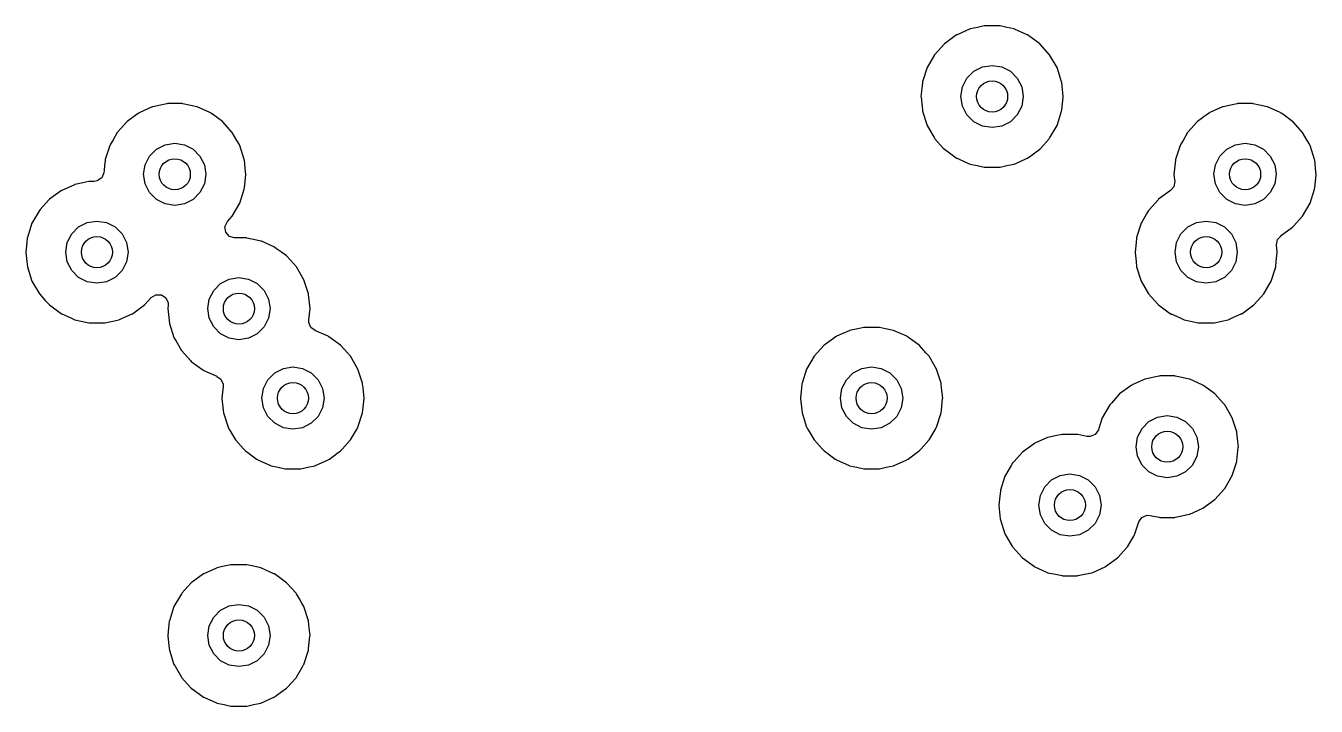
# Model space of a CAD drawing. Extents: x 1.86 to 8.44, y -4.92 to -0.87.
# Drawn here: x 6.952 to 7.605, y -2.641 to -2.297 of the extents above; entities that cross this region are included whole.
import ezdxf

# ---------------------------------------------------------------- set-up
doc = ezdxf.new("R2010")
doc.units = 0
doc.header["$MEASUREMENT"] = 0
doc.layers.add('BLACK', color=7, linetype='CONTINUOUS')

msp = doc.modelspace()

# ---------------------------------------------------------------- linework, layer by layer
at = {"layer": 'BLACK', "linetype": 'CONTINUOUS'}
for p, q in [((7.43693, -2.29696), (7.43351, -2.29769)), ((7.43719, -2.29691), (7.43693, -2.29696)), ((7.43693, -2.29696), (7.43693, -2.29696)), ((7.4447, -2.29691), (7.43719, -2.29691)), ((7.44496, -2.29696), (7.4447, -2.29691)), ((7.44838, -2.29769), (7.44496, -2.29696)), ((7.44496, -2.29696), (7.44496, -2.29696)), ((7.42296, -2.30153), (7.41688, -2.30595)), ((7.4232, -2.30143), (7.42296, -2.30153)), ((7.42959, -2.29858), (7.4232, -2.30143)), ((7.4232, -2.30143), (7.4232, -2.30143)), ((7.42983, -2.29847), (7.42959, -2.29858)), ((7.42959, -2.29858), (7.42959, -2.29858)), ((7.43351, -2.29769), (7.42983, -2.29847)), ((7.45206, -2.29847), (7.44838, -2.29769)), ((7.4523, -2.29858), (7.45206, -2.29847)), ((7.45869, -2.30143), (7.4523, -2.29858)), ((7.4523, -2.29858), (7.4523, -2.29858)), ((7.45893, -2.30153), (7.45869, -2.30143)), ((7.45869, -2.30143), (7.45869, -2.30143)), ((7.46501, -2.30595), (7.45893, -2.30153)), ((7.41688, -2.30595), (7.41185, -2.31154)), ((7.47004, -2.31154), (7.46501, -2.30595)), ((7.41185, -2.31154), (7.40809, -2.31805)), ((7.4738, -2.31805), (7.47004, -2.31154)), ((7.40809, -2.31805), (7.40577, -2.3252)), ((7.4282, -2.32342), (7.43169, -2.31994)), ((7.43169, -2.31994), (7.43608, -2.3177)), ((7.43608, -2.3177), (7.44094, -2.31693)), ((7.44094, -2.31693), (7.44581, -2.3177)), ((7.44581, -2.3177), (7.4502, -2.31994)), ((7.4502, -2.31994), (7.45369, -2.32342)), ((7.47612, -2.3252), (7.4738, -2.31805)), ((7.40554, -2.32735), (7.40498, -2.33268)), ((7.40574, -2.32546), (7.40554, -2.32735)), ((7.40577, -2.3252), (7.40574, -2.32546)), ((7.40574, -2.32546), (7.40574, -2.32546)), ((7.4252, -2.33268), (7.42597, -2.32781)), ((7.42597, -2.32781), (7.4282, -2.32342)), ((7.45369, -2.32342), (7.45592, -2.32781)), ((7.45592, -2.32781), (7.45669, -2.33268)), ((7.47615, -2.32546), (7.47612, -2.3252)), ((7.47635, -2.32735), (7.47615, -2.32546)), ((7.47615, -2.32546), (7.47615, -2.32546)), ((7.47691, -2.33268), (7.47635, -2.32735)), ((7.02355, -2.33633), (7.02029, -2.33703)), ((7.0238, -2.33628), (7.02355, -2.33633)), ((7.02355, -2.33633), (7.02355, -2.33633)), ((7.03132, -2.33628), (7.0238, -2.33628)), ((7.03157, -2.33633), (7.03132, -2.33628)), ((7.03483, -2.33703), (7.03157, -2.33633)), ((7.03157, -2.33633), (7.03157, -2.33633)), ((7.40498, -2.33268), (7.40501, -2.33294)), ((7.40501, -2.33294), (7.40568, -2.33936)), ((7.42597, -2.33754), (7.4252, -2.33268)), ((7.45669, -2.33268), (7.45592, -2.33754)), ((7.47621, -2.33936), (7.47688, -2.33294)), ((7.47688, -2.33294), (7.47691, -2.33268)), ((7.56488, -2.33633), (7.56163, -2.33703)), ((7.56514, -2.33628), (7.56488, -2.33633)), ((7.56488, -2.33633), (7.56488, -2.33633)), ((7.57266, -2.33628), (7.56514, -2.33628)), ((7.57291, -2.33633), (7.57266, -2.33628)), ((7.57617, -2.33703), (7.57291, -2.33633)), ((7.57291, -2.33633), (7.57291, -2.33633)), ((7.0085, -2.34168), (7.00349, -2.34532)), ((7.00937, -2.34105), (7.0085, -2.34168)), ((7.00958, -2.3409), (7.00937, -2.34105)), ((7.00937, -2.34105), (7.00937, -2.34105)), ((7.00981, -2.3408), (7.00958, -2.3409)), ((7.01621, -2.33795), (7.00981, -2.3408)), ((7.00981, -2.3408), (7.00981, -2.3408)), ((7.01645, -2.33784), (7.01621, -2.33795)), ((7.01621, -2.33795), (7.01621, -2.33795)), ((7.02029, -2.33703), (7.01645, -2.33784)), ((7.03867, -2.33784), (7.03483, -2.33703)), ((7.03891, -2.33795), (7.03867, -2.33784)), ((7.0453, -2.3408), (7.03891, -2.33795)), ((7.03891, -2.33795), (7.03891, -2.33795)), ((7.04554, -2.3409), (7.0453, -2.3408)), ((7.0453, -2.3408), (7.0453, -2.3408)), ((7.04575, -2.34105), (7.04554, -2.3409)), ((7.04661, -2.34168), (7.04575, -2.34105)), ((7.04575, -2.34105), (7.04575, -2.34105)), ((7.05162, -2.34532), (7.04661, -2.34168)), ((7.40568, -2.33936), (7.40577, -2.34015)), ((7.40577, -2.34015), (7.40809, -2.34731)), ((7.4282, -2.34193), (7.42597, -2.33754)), ((7.43169, -2.34542), (7.4282, -2.34193)), ((7.45369, -2.34193), (7.4502, -2.34542)), ((7.45592, -2.33754), (7.45369, -2.34193)), ((7.4738, -2.34731), (7.47612, -2.34015)), ((7.47612, -2.34015), (7.47621, -2.33936)), ((7.54984, -2.34168), (7.54483, -2.34532)), ((7.5507, -2.34105), (7.54984, -2.34168)), ((7.55092, -2.3409), (7.5507, -2.34105)), ((7.5507, -2.34105), (7.5507, -2.34105)), ((7.55115, -2.3408), (7.55092, -2.3409)), ((7.55755, -2.33795), (7.55115, -2.3408)), ((7.55115, -2.3408), (7.55115, -2.3408)), ((7.55778, -2.33784), (7.55755, -2.33795)), ((7.55755, -2.33795), (7.55755, -2.33795)), ((7.56163, -2.33703), (7.55778, -2.33784)), ((7.58001, -2.33784), (7.57617, -2.33703)), ((7.58025, -2.33795), (7.58001, -2.33784)), ((7.58664, -2.3408), (7.58025, -2.33795)), ((7.58025, -2.33795), (7.58025, -2.33795)), ((7.58688, -2.3409), (7.58664, -2.3408)), ((7.58664, -2.3408), (7.58664, -2.3408)), ((7.58709, -2.34105), (7.58688, -2.3409)), ((7.58795, -2.34168), (7.58709, -2.34105)), ((7.58709, -2.34105), (7.58709, -2.34105)), ((7.59296, -2.34532), (7.58795, -2.34168)), ((7.00332, -2.34551), (6.99864, -2.35071)), ((7.00349, -2.34532), (7.00332, -2.34551)), ((7.00332, -2.34551), (7.00332, -2.34551)), ((7.0518, -2.34551), (7.05162, -2.34532)), ((7.05648, -2.35071), (7.0518, -2.34551)), ((7.0518, -2.34551), (7.0518, -2.34551)), ((7.40809, -2.34731), (7.41185, -2.35382)), ((7.43608, -2.34765), (7.43169, -2.34542)), ((7.44094, -2.34843), (7.43608, -2.34765)), ((7.44581, -2.34765), (7.44094, -2.34843)), ((7.4502, -2.34542), (7.44581, -2.34765)), ((7.47004, -2.35382), (7.4738, -2.34731)), ((7.54466, -2.34551), (7.53998, -2.35071)), ((7.54483, -2.34532), (7.54466, -2.34551)), ((7.54466, -2.34551), (7.54466, -2.34551)), ((7.59314, -2.34551), (7.59296, -2.34532)), ((7.59782, -2.35071), (7.59314, -2.34551)), ((7.59314, -2.34551), (7.59314, -2.34551)), ((6.99617, -2.35488), (6.99504, -2.35684)), ((6.99846, -2.35091), (6.99617, -2.35488)), ((6.99864, -2.35071), (6.99846, -2.35091)), ((7.05666, -2.35091), (7.05648, -2.35071)), ((7.05895, -2.35488), (7.05666, -2.35091)), ((7.06008, -2.35684), (7.05895, -2.35488)), ((7.41185, -2.35382), (7.41202, -2.35401)), ((7.41202, -2.35401), (7.41202, -2.35401)), ((7.41202, -2.35401), (7.41627, -2.35873)), ((7.46562, -2.35873), (7.46987, -2.35401)), ((7.46987, -2.35401), (7.47004, -2.35382)), ((7.46987, -2.35401), (7.46987, -2.35401)), ((7.53751, -2.35488), (7.53638, -2.35684)), ((7.5398, -2.35091), (7.53751, -2.35488)), ((7.53998, -2.35071), (7.5398, -2.35091)), ((7.59799, -2.35091), (7.59782, -2.35071)), ((7.60029, -2.35488), (7.59799, -2.35091)), ((7.60142, -2.35684), (7.60029, -2.35488)), ((6.9947, -2.35742), (6.99238, -2.36457)), ((6.99504, -2.35684), (6.9947, -2.35742)), ((7.01482, -2.36279), (7.0183, -2.35931)), ((7.0183, -2.35931), (7.02269, -2.35707)), ((7.02269, -2.35707), (7.02756, -2.3563)), ((7.02756, -2.3563), (7.03243, -2.35707)), ((7.03243, -2.35707), (7.03682, -2.35931)), ((7.03682, -2.35931), (7.0403, -2.36279)), ((7.06041, -2.35742), (7.06008, -2.35684)), ((7.06274, -2.36457), (7.06041, -2.35742)), ((7.41627, -2.35873), (7.41688, -2.3594)), ((7.41688, -2.3594), (7.41936, -2.36121)), ((7.41936, -2.36121), (7.42141, -2.36269)), ((7.46048, -2.36269), (7.46253, -2.36121)), ((7.46253, -2.36121), (7.46501, -2.3594)), ((7.46501, -2.3594), (7.46562, -2.35873)), ((7.53604, -2.35742), (7.53372, -2.36457)), ((7.53638, -2.35684), (7.53604, -2.35742)), ((7.55616, -2.36279), (7.55964, -2.35931)), ((7.55964, -2.35931), (7.56403, -2.35707)), ((7.56403, -2.35707), (7.5689, -2.3563)), ((7.5689, -2.3563), (7.57376, -2.35707)), ((7.57376, -2.35707), (7.57815, -2.35931)), ((7.57815, -2.35931), (7.58164, -2.36279)), ((7.60175, -2.35742), (7.60142, -2.35684)), ((7.60408, -2.36457), (7.60175, -2.35742)), ((6.99205, -2.36772), (6.99182, -2.36987)), ((6.99235, -2.36483), (6.99205, -2.36772)), ((6.99238, -2.36457), (6.99235, -2.36483)), ((6.99235, -2.36483), (6.99235, -2.36483)), ((7.01181, -2.37205), (7.01258, -2.36718)), ((7.01258, -2.36718), (7.01482, -2.36279)), ((7.0403, -2.36279), (7.04254, -2.36718)), ((7.04254, -2.36718), (7.04331, -2.37205)), ((7.06277, -2.36483), (7.06274, -2.36457)), ((7.06339, -2.37076), (7.06277, -2.36483)), ((7.06277, -2.36483), (7.06277, -2.36483)), ((7.42141, -2.36269), (7.42296, -2.36382)), ((7.42296, -2.36382), (7.4232, -2.36393)), ((7.4232, -2.36393), (7.4232, -2.36393)), ((7.4232, -2.36393), (7.42714, -2.36568)), ((7.42714, -2.36568), (7.42983, -2.36688)), ((7.42983, -2.36688), (7.43343, -2.36765)), ((7.43343, -2.36765), (7.43693, -2.36839)), ((7.43693, -2.36839), (7.43693, -2.36839)), ((7.43693, -2.36839), (7.43719, -2.36844)), ((7.43719, -2.36844), (7.4447, -2.36844)), ((7.4447, -2.36844), (7.44496, -2.36839)), ((7.44496, -2.36839), (7.44846, -2.36765)), ((7.44496, -2.36839), (7.44496, -2.36839)), ((7.44846, -2.36765), (7.45206, -2.36688)), ((7.45206, -2.36688), (7.45475, -2.36568)), ((7.45475, -2.36568), (7.45869, -2.36393)), ((7.45869, -2.36393), (7.45893, -2.36382)), ((7.45869, -2.36393), (7.45869, -2.36393)), ((7.45893, -2.36382), (7.46048, -2.36269)), ((7.53369, -2.36483), (7.53307, -2.37076)), ((7.53372, -2.36457), (7.53369, -2.36483)), ((7.53369, -2.36483), (7.53369, -2.36483)), ((7.55315, -2.37205), (7.55392, -2.36718)), ((7.55392, -2.36718), (7.55616, -2.36279)), ((7.58164, -2.36279), (7.58387, -2.36718)), ((7.58387, -2.36718), (7.58465, -2.37205)), ((7.6041, -2.36483), (7.60408, -2.36457)), ((7.60473, -2.37076), (7.6041, -2.36483)), ((7.6041, -2.36483), (7.6041, -2.36483)), ((6.98833, -2.37539), (6.98675, -2.37565)), ((6.99062, -2.37379), (6.98833, -2.37539)), ((6.99168, -2.37121), (6.99062, -2.37379)), ((6.99182, -2.36987), (6.99168, -2.37121)), ((7.01258, -2.37691), (7.01181, -2.37205)), ((7.04331, -2.37205), (7.04254, -2.37691)), ((7.06281, -2.37884), (7.0635, -2.37231)), ((7.06352, -2.37205), (7.06339, -2.37076)), ((7.0635, -2.37231), (7.06352, -2.37205)), ((7.53307, -2.37076), (7.53293, -2.37205)), ((7.53293, -2.37205), (7.53322, -2.37482)), ((7.53322, -2.37482), (7.53332, -2.3757)), ((7.55392, -2.37691), (7.55315, -2.37205)), ((7.58465, -2.37205), (7.58387, -2.37691)), ((7.60415, -2.37884), (7.60484, -2.37231)), ((7.60486, -2.37205), (7.60473, -2.37076)), ((7.60484, -2.37231), (7.60486, -2.37205)), ((6.97021, -2.38027), (6.96412, -2.38469)), ((6.97044, -2.38017), (6.97021, -2.38027)), ((6.97684, -2.37732), (6.97044, -2.38017)), ((6.97044, -2.38017), (6.97044, -2.38017)), ((6.97708, -2.37721), (6.97684, -2.37732)), ((6.97684, -2.37732), (6.97684, -2.37732)), ((6.98099, -2.37638), (6.97708, -2.37721)), ((6.98418, -2.3757), (6.98099, -2.37638)), ((6.98443, -2.37565), (6.98418, -2.3757)), ((6.98418, -2.3757), (6.98418, -2.3757)), ((6.98675, -2.37565), (6.98443, -2.37565)), ((7.01482, -2.3813), (7.01258, -2.37691)), ((7.0183, -2.38479), (7.01482, -2.3813)), ((7.0403, -2.3813), (7.03682, -2.38479)), ((7.04254, -2.37691), (7.0403, -2.3813)), ((7.06041, -2.38668), (7.06274, -2.37952)), ((7.06274, -2.37952), (7.06281, -2.37884)), ((7.53123, -2.38027), (7.52515, -2.38469)), ((7.53281, -2.37845), (7.53117, -2.38019)), ((7.53117, -2.38019), (7.53123, -2.38027)), ((7.53332, -2.3757), (7.53281, -2.37845)), ((7.55616, -2.3813), (7.55392, -2.37691)), ((7.55964, -2.38479), (7.55616, -2.3813)), ((7.58164, -2.3813), (7.57815, -2.38479)), ((7.58387, -2.37691), (7.58164, -2.3813)), ((7.60175, -2.38668), (7.60408, -2.37952)), ((7.60408, -2.37952), (7.60415, -2.37884)), ((6.96395, -2.38488), (6.95947, -2.38986)), ((6.96412, -2.38469), (6.96395, -2.38488)), ((6.96395, -2.38488), (6.96395, -2.38488)), ((7.02269, -2.38702), (7.0183, -2.38479)), ((7.02756, -2.3878), (7.02269, -2.38702)), ((7.03243, -2.38702), (7.02756, -2.3878)), ((7.03682, -2.38479), (7.03243, -2.38702)), ((7.05666, -2.39319), (7.06041, -2.38668)), ((7.52497, -2.38488), (7.5205, -2.38986)), ((7.52515, -2.38469), (7.52497, -2.38488)), ((7.52497, -2.38488), (7.52497, -2.38488)), ((7.56403, -2.38702), (7.55964, -2.38479)), ((7.5689, -2.3878), (7.56403, -2.38702)), ((7.57376, -2.38702), (7.5689, -2.3878)), ((7.57815, -2.38479), (7.57376, -2.38702)), ((7.59799, -2.39319), (7.60175, -2.38668)), ((6.95805, -2.39208), (6.95563, -2.39627)), ((6.95909, -2.39028), (6.95805, -2.39208)), ((6.95947, -2.38986), (6.95909, -2.39028)), ((7.05416, -2.39595), (7.05666, -2.39319)), ((7.51907, -2.39208), (7.51666, -2.39627)), ((7.52012, -2.39028), (7.51907, -2.39208)), ((7.5205, -2.38986), (7.52012, -2.39028)), ((7.59358, -2.39809), (7.59782, -2.39338)), ((7.59782, -2.39338), (7.59799, -2.39319)), ((7.59782, -2.39338), (7.59782, -2.39338)), ((6.95533, -2.39679), (6.95301, -2.40394)), ((6.95563, -2.39627), (6.95533, -2.39679)), ((6.97545, -2.40216), (6.97893, -2.39868)), ((6.97893, -2.39868), (6.98332, -2.39644)), ((6.98332, -2.39644), (6.98819, -2.39567)), ((6.98819, -2.39567), (6.99306, -2.39644)), ((6.99306, -2.39644), (6.99745, -2.39868)), ((6.99745, -2.39868), (7.00093, -2.40216)), ((7.05294, -2.39857), (7.05416, -2.39595)), ((7.05334, -2.40133), (7.05294, -2.39857)), ((7.05517, -2.40344), (7.05334, -2.40133)), ((7.51636, -2.39679), (7.51403, -2.40394)), ((7.51666, -2.39627), (7.51636, -2.39679)), ((7.53647, -2.40216), (7.53996, -2.39868)), ((7.53996, -2.39868), (7.54435, -2.39644)), ((7.54435, -2.39644), (7.54921, -2.39567)), ((7.54921, -2.39567), (7.55408, -2.39644)), ((7.55408, -2.39644), (7.55847, -2.39868)), ((7.55847, -2.39868), (7.56195, -2.40216)), ((7.58849, -2.40202), (7.59296, -2.39877)), ((7.59296, -2.39877), (7.59358, -2.39809)), ((6.95274, -2.40647), (6.95222, -2.41142)), ((6.95298, -2.4042), (6.95274, -2.40647)), ((6.95301, -2.40394), (6.95298, -2.4042)), ((6.95298, -2.4042), (6.95298, -2.4042)), ((6.97244, -2.41142), (6.97321, -2.40655)), ((6.97321, -2.40655), (6.97545, -2.40216)), ((7.00093, -2.40216), (7.00317, -2.40655)), ((7.00317, -2.40655), (7.00394, -2.41142)), ((7.05785, -2.40423), (7.05517, -2.40344)), ((7.06376, -2.40423), (7.05785, -2.40423)), ((7.06401, -2.40429), (7.06376, -2.40423)), ((7.06744, -2.40501), (7.06401, -2.40429)), ((7.06401, -2.40429), (7.06401, -2.40429)), ((7.07111, -2.4058), (7.06744, -2.40501)), ((7.07135, -2.4059), (7.07111, -2.4058)), ((7.07774, -2.40875), (7.07135, -2.4059)), ((7.07135, -2.4059), (7.07135, -2.4059)), ((7.51377, -2.40647), (7.51325, -2.41142)), ((7.51401, -2.4042), (7.51377, -2.40647)), ((7.51403, -2.40394), (7.51401, -2.4042)), ((7.51401, -2.4042), (7.51401, -2.4042)), ((7.53346, -2.41142), (7.53424, -2.40655)), ((7.53424, -2.40655), (7.53647, -2.40216)), ((7.56195, -2.40216), (7.56419, -2.40655)), ((7.56419, -2.40655), (7.56496, -2.41142)), ((7.58479, -2.40777), (7.5853, -2.40502)), ((7.58518, -2.41142), (7.58479, -2.40777)), ((7.5853, -2.40502), (7.58694, -2.40328)), ((7.58688, -2.40319), (7.58849, -2.40202)), ((7.58694, -2.40328), (7.58688, -2.40319)), ((6.95222, -2.41142), (6.95225, -2.41168)), ((6.95225, -2.41168), (6.95272, -2.41618)), ((6.97321, -2.41628), (6.97244, -2.41142)), ((7.00394, -2.41142), (7.00317, -2.41628)), ((7.07775, -2.40875), (7.07774, -2.40875)), ((7.07798, -2.40885), (7.07775, -2.40875)), ((7.07819, -2.40901), (7.07798, -2.40885)), ((7.07909, -2.40966), (7.07819, -2.40901)), ((7.07819, -2.40901), (7.07819, -2.40901)), ((7.08151, -2.41142), (7.07909, -2.40966)), ((7.08407, -2.41327), (7.08151, -2.41142)), ((7.08424, -2.41347), (7.08407, -2.41327)), ((7.08611, -2.41554), (7.08424, -2.41347)), ((7.08424, -2.41347), (7.08424, -2.41347)), ((7.51325, -2.41142), (7.51328, -2.41168)), ((7.51328, -2.41168), (7.51375, -2.41618)), ((7.53424, -2.41628), (7.53346, -2.41142)), ((7.56496, -2.41142), (7.56419, -2.41628)), ((7.58468, -2.41618), (7.58515, -2.41168)), ((7.58515, -2.41168), (7.58518, -2.41142)), ((6.95272, -2.41618), (6.95301, -2.41889)), ((6.95301, -2.41889), (6.95533, -2.42605)), ((6.97545, -2.42067), (6.97321, -2.41628)), ((6.97893, -2.42416), (6.97545, -2.42067)), ((7.00093, -2.42067), (6.99745, -2.42416)), ((7.00317, -2.41628), (7.00093, -2.42067)), ((7.0891, -2.41886), (7.08611, -2.41554)), ((7.09286, -2.42537), (7.0891, -2.41886)), ((7.51375, -2.41618), (7.51403, -2.41889)), ((7.51403, -2.41889), (7.51636, -2.42605)), ((7.53647, -2.42067), (7.53424, -2.41628)), ((7.53996, -2.42416), (7.53647, -2.42067)), ((7.56195, -2.42067), (7.55847, -2.42416)), ((7.56419, -2.41628), (7.56195, -2.42067)), ((7.58207, -2.42605), (7.58439, -2.41889)), ((7.58439, -2.41889), (7.58468, -2.41618)), ((6.95533, -2.42605), (6.95909, -2.43256)), ((6.98332, -2.42639), (6.97893, -2.42416)), ((6.98819, -2.42717), (6.98332, -2.42639)), ((6.99306, -2.42639), (6.98819, -2.42717)), ((6.99745, -2.42416), (6.99306, -2.42639)), ((7.04726, -2.43074), (7.05074, -2.42726)), ((7.05074, -2.42726), (7.05513, -2.42502)), ((7.05513, -2.42502), (7.06, -2.42425)), ((7.06, -2.42425), (7.06487, -2.42502)), ((7.06487, -2.42502), (7.06926, -2.42726)), ((7.06926, -2.42726), (7.07274, -2.43074)), ((7.09518, -2.43252), (7.09286, -2.42537)), ((7.51636, -2.42605), (7.52012, -2.43256)), ((7.54435, -2.42639), (7.53996, -2.42416)), ((7.54921, -2.42717), (7.54435, -2.42639)), ((7.55408, -2.42639), (7.54921, -2.42717)), ((7.55847, -2.42416), (7.55408, -2.42639)), ((7.57831, -2.43256), (7.58207, -2.42605)), ((6.95909, -2.43256), (6.95927, -2.43275)), ((6.95927, -2.43275), (6.95927, -2.43275)), ((6.95927, -2.43275), (6.96207, -2.43586)), ((7.0156, -2.43443), (7.01798, -2.43297)), ((7.01798, -2.43297), (7.02077, -2.43302)), ((7.02077, -2.43302), (7.02309, -2.43457)), ((7.04502, -2.43513), (7.04726, -2.43074)), ((7.07274, -2.43074), (7.07498, -2.43513)), ((7.09521, -2.43278), (7.09518, -2.43252)), ((7.09566, -2.43714), (7.09521, -2.43278)), ((7.09521, -2.43278), (7.09521, -2.43278)), ((7.52012, -2.43256), (7.52029, -2.43275)), ((7.52029, -2.43275), (7.52029, -2.43275)), ((7.52029, -2.43275), (7.52309, -2.43586)), ((7.57533, -2.43586), (7.57813, -2.43275)), ((7.57813, -2.43275), (7.57831, -2.43256)), ((7.57813, -2.43275), (7.57813, -2.43275)), ((6.96207, -2.43586), (6.96412, -2.43814)), ((6.96412, -2.43814), (6.97021, -2.44256)), ((7.00617, -2.44256), (7.01225, -2.43814)), ((7.01225, -2.43814), (7.01433, -2.43584)), ((7.01433, -2.43584), (7.0156, -2.43443)), ((7.02309, -2.43457), (7.02421, -2.43714)), ((7.02422, -2.43827), (7.02404, -2.44)), ((7.02404, -2.44), (7.02482, -2.44748)), ((7.02421, -2.43714), (7.02422, -2.43827)), ((7.04425, -2.44), (7.04502, -2.43513)), ((7.04502, -2.44487), (7.04425, -2.44)), ((7.07498, -2.43513), (7.07575, -2.44)), ((7.07575, -2.44), (7.07498, -2.44487)), ((7.09537, -2.44568), (7.09596, -2.44)), ((7.09596, -2.44), (7.09566, -2.43714)), ((7.52309, -2.43586), (7.52515, -2.43814)), ((7.52515, -2.43814), (7.53123, -2.44256)), ((7.56719, -2.44256), (7.57328, -2.43814)), ((7.57328, -2.43814), (7.57533, -2.43586)), ((6.97021, -2.44256), (6.97044, -2.44267)), ((6.97044, -2.44267), (6.97044, -2.44267)), ((6.97044, -2.44267), (6.97466, -2.44455)), ((6.97466, -2.44455), (6.97708, -2.44562)), ((6.97708, -2.44562), (6.98019, -2.44628)), ((6.98019, -2.44628), (6.98418, -2.44713)), ((6.98418, -2.44713), (6.98418, -2.44713)), ((6.98418, -2.44713), (6.98443, -2.44719)), ((6.98443, -2.44719), (6.99195, -2.44719)), ((6.99195, -2.44719), (6.9922, -2.44713)), ((6.9922, -2.44713), (6.99619, -2.44628)), ((6.9922, -2.44713), (6.9922, -2.44713)), ((6.99619, -2.44628), (6.9993, -2.44562)), ((6.9993, -2.44562), (7.00172, -2.44455)), ((7.00172, -2.44455), (7.00593, -2.44267)), ((7.00593, -2.44267), (7.00617, -2.44256)), ((7.00593, -2.44267), (7.00593, -2.44267)), ((7.04726, -2.44926), (7.04502, -2.44487)), ((7.07498, -2.44487), (7.07274, -2.44926)), ((7.09534, -2.44593), (7.09537, -2.44568)), ((7.09535, -2.44702), (7.09534, -2.44593)), ((7.09643, -2.44959), (7.09535, -2.44702)), ((7.53123, -2.44256), (7.53147, -2.44267)), ((7.53147, -2.44267), (7.53147, -2.44267)), ((7.53147, -2.44267), (7.53569, -2.44455)), ((7.53569, -2.44455), (7.5381, -2.44562)), ((7.5381, -2.44562), (7.54122, -2.44628)), ((7.54122, -2.44628), (7.5452, -2.44713)), ((7.5452, -2.44713), (7.5452, -2.44713)), ((7.5452, -2.44713), (7.54545, -2.44719)), ((7.54545, -2.44719), (7.55297, -2.44719)), ((7.55297, -2.44719), (7.55323, -2.44713)), ((7.55323, -2.44713), (7.55721, -2.44628)), ((7.55323, -2.44713), (7.55323, -2.44713)), ((7.55721, -2.44628), (7.56033, -2.44562)), ((7.56033, -2.44562), (7.56274, -2.44455)), ((7.56274, -2.44455), (7.56696, -2.44267)), ((7.56696, -2.44267), (7.56719, -2.44256)), ((7.56696, -2.44267), (7.56696, -2.44267)), ((7.02482, -2.44748), (7.02714, -2.45463)), ((7.05074, -2.45274), (7.04726, -2.44926)), ((7.05513, -2.45498), (7.05074, -2.45274)), ((7.06926, -2.45274), (7.06487, -2.45498)), ((7.07274, -2.44926), (7.06926, -2.45274)), ((7.09849, -2.451), (7.09643, -2.44959)), ((7.09846, -2.45105), (7.09849, -2.451)), ((7.10509, -2.454), (7.09846, -2.45105)), ((7.36865, -2.45116), (7.36226, -2.454)), ((7.36889, -2.45105), (7.36865, -2.45116)), ((7.36865, -2.45116), (7.36865, -2.45116)), ((7.37304, -2.45017), (7.36889, -2.45105)), ((7.37599, -2.44954), (7.37304, -2.45017)), ((7.37624, -2.44949), (7.37599, -2.44954)), ((7.37599, -2.44954), (7.37599, -2.44954)), ((7.38376, -2.44949), (7.37624, -2.44949)), ((7.38401, -2.44954), (7.38376, -2.44949)), ((7.38696, -2.45017), (7.38401, -2.44954)), ((7.38401, -2.44954), (7.38401, -2.44954)), ((7.39111, -2.45105), (7.38696, -2.45017)), ((7.39135, -2.45116), (7.39111, -2.45105)), ((7.39774, -2.454), (7.39135, -2.45116)), ((7.39135, -2.45116), (7.39135, -2.45116)), ((7.02714, -2.45463), (7.02727, -2.45485)), ((7.02727, -2.45485), (7.02727, -2.45485)), ((7.02727, -2.45485), (7.02804, -2.45619)), ((7.02804, -2.45619), (7.0309, -2.46114)), ((7.06, -2.45575), (7.05513, -2.45498)), ((7.06487, -2.45498), (7.06, -2.45575)), ((7.10533, -2.45411), (7.10509, -2.454)), ((7.10509, -2.454), (7.10509, -2.454)), ((7.10554, -2.45426), (7.10533, -2.45411)), ((7.1067, -2.4551), (7.10554, -2.45426)), ((7.10554, -2.45426), (7.10554, -2.45426)), ((7.11141, -2.45853), (7.1067, -2.4551)), ((7.11159, -2.45872), (7.11141, -2.45853)), ((7.11486, -2.46235), (7.11159, -2.45872)), ((7.11159, -2.45872), (7.11159, -2.45872)), ((7.35576, -2.45872), (7.35249, -2.46235)), ((7.35593, -2.45853), (7.35576, -2.45872)), ((7.35576, -2.45872), (7.35576, -2.45872)), ((7.36065, -2.4551), (7.35593, -2.45853)), ((7.36181, -2.45426), (7.36065, -2.4551)), ((7.36202, -2.45411), (7.36181, -2.45426)), ((7.36181, -2.45426), (7.36181, -2.45426)), ((7.36225, -2.454), (7.36202, -2.45411)), ((7.36226, -2.454), (7.36225, -2.454)), ((7.39775, -2.454), (7.39774, -2.454)), ((7.39798, -2.45411), (7.39775, -2.454)), ((7.39819, -2.45426), (7.39798, -2.45411)), ((7.39935, -2.4551), (7.39819, -2.45426)), ((7.39819, -2.45426), (7.39819, -2.45426)), ((7.40407, -2.45853), (7.39935, -2.4551)), ((7.40424, -2.45872), (7.40407, -2.45853)), ((7.40751, -2.46235), (7.40424, -2.45872)), ((7.40424, -2.45872), (7.40424, -2.45872)), ((7.0309, -2.46114), (7.03108, -2.46133)), ((7.03108, -2.46133), (7.03108, -2.46133)), ((7.03108, -2.46133), (7.03552, -2.46627)), ((7.03552, -2.46627), (7.03593, -2.46673)), ((7.03593, -2.46673), (7.03939, -2.46924)), ((7.11645, -2.46412), (7.11486, -2.46235)), ((7.1202, -2.47063), (7.11645, -2.46412)), ((7.3509, -2.46412), (7.34714, -2.47063)), ((7.35249, -2.46235), (7.3509, -2.46412)), ((7.4091, -2.46412), (7.40751, -2.46235)), ((7.41286, -2.47063), (7.4091, -2.46412)), ((7.03939, -2.46924), (7.0413, -2.47063)), ((7.0413, -2.47063), (7.04202, -2.47115)), ((7.04202, -2.47115), (7.04225, -2.47125)), ((7.04225, -2.47125), (7.04226, -2.47125)), ((7.04226, -2.47125), (7.04889, -2.4742)), ((7.07461, -2.476), (7.07809, -2.47252)), ((7.07809, -2.47252), (7.08248, -2.47028)), ((7.08248, -2.47028), (7.08735, -2.46951)), ((7.08735, -2.46951), (7.09222, -2.47028)), ((7.09222, -2.47028), (7.09661, -2.47252)), ((7.09661, -2.47252), (7.10009, -2.476)), ((7.12253, -2.47778), (7.1202, -2.47063)), ((7.34714, -2.47063), (7.34482, -2.47778)), ((7.36726, -2.476), (7.37074, -2.47252)), ((7.37074, -2.47252), (7.37513, -2.47028)), ((7.37513, -2.47028), (7.38, -2.46951)), ((7.38, -2.46951), (7.38487, -2.47028)), ((7.38487, -2.47028), (7.38926, -2.47252)), ((7.38926, -2.47252), (7.39274, -2.476)), ((7.41518, -2.47778), (7.41286, -2.47063)), ((7.04889, -2.4742), (7.04886, -2.47426)), ((7.04886, -2.47426), (7.05092, -2.47566)), ((7.05092, -2.47566), (7.052, -2.47824)), ((7.05201, -2.47932), (7.05138, -2.48526)), ((7.052, -2.47824), (7.05201, -2.47932)), ((7.07237, -2.48039), (7.07461, -2.476)), ((7.10009, -2.476), (7.10233, -2.48039)), ((7.12256, -2.47804), (7.12253, -2.47778)), ((7.12256, -2.47804), (7.12256, -2.47804)), ((7.12277, -2.48006), (7.12256, -2.47804)), ((7.34479, -2.47804), (7.34458, -2.48006)), ((7.34482, -2.47778), (7.34479, -2.47804)), ((7.34479, -2.47804), (7.34479, -2.47804)), ((7.36502, -2.48039), (7.36726, -2.476)), ((7.39274, -2.476), (7.39498, -2.48039)), ((7.41521, -2.47804), (7.41518, -2.47778)), ((7.41542, -2.48006), (7.41521, -2.47804)), ((7.41521, -2.47804), (7.41521, -2.47804)), ((7.51057, -2.47941), (7.50546, -2.48312)), ((7.51133, -2.47885), (7.51057, -2.47941)), ((7.51155, -2.4787), (7.51133, -2.47885)), ((7.51133, -2.47885), (7.51133, -2.47885)), ((7.51178, -2.47859), (7.51155, -2.4787)), ((7.51818, -2.47574), (7.51178, -2.47859)), ((7.51178, -2.47859), (7.51178, -2.47859)), ((7.51841, -2.47564), (7.51818, -2.47574)), ((7.51818, -2.47574), (7.51818, -2.47574)), ((7.52214, -2.47485), (7.51841, -2.47564)), ((7.52551, -2.47413), (7.52214, -2.47485)), ((7.52577, -2.47407), (7.52551, -2.47413)), ((7.52551, -2.47413), (7.52551, -2.47413)), ((7.53329, -2.47407), (7.52577, -2.47407)), ((7.53354, -2.47413), (7.53329, -2.47407)), ((7.53692, -2.47485), (7.53354, -2.47413)), ((7.53354, -2.47413), (7.53354, -2.47413)), ((7.54064, -2.47564), (7.53692, -2.47485)), ((7.54088, -2.47574), (7.54064, -2.47564)), ((7.54727, -2.47859), (7.54088, -2.47574)), ((7.54088, -2.47574), (7.54088, -2.47574)), ((7.54751, -2.4787), (7.54727, -2.47859)), ((7.54727, -2.47859), (7.54727, -2.47859)), ((7.54772, -2.47885), (7.54751, -2.4787)), ((7.54849, -2.47941), (7.54772, -2.47885)), ((7.54772, -2.47885), (7.54772, -2.47885)), ((7.55359, -2.48312), (7.54849, -2.47941)), ((7.05138, -2.48526), (7.05141, -2.48551)), ((7.05141, -2.48551), (7.05203, -2.49143)), ((7.0716, -2.48526), (7.07237, -2.48039)), ((7.07237, -2.49012), (7.0716, -2.48526)), ((7.10233, -2.48039), (7.1031, -2.48526)), ((7.1031, -2.48526), (7.10233, -2.49012)), ((7.12267, -2.49143), (7.12329, -2.48551)), ((7.12331, -2.48526), (7.12277, -2.48006)), ((7.12329, -2.48551), (7.12331, -2.48526)), ((7.34458, -2.48006), (7.34404, -2.48526)), ((7.34404, -2.48526), (7.34406, -2.48551)), ((7.34406, -2.48551), (7.34468, -2.49143)), ((7.36425, -2.48526), (7.36502, -2.48039)), ((7.36502, -2.49012), (7.36425, -2.48526)), ((7.39498, -2.48039), (7.39575, -2.48526)), ((7.39575, -2.48526), (7.39498, -2.49012)), ((7.41532, -2.49143), (7.41594, -2.48551)), ((7.41596, -2.48526), (7.41542, -2.48006)), ((7.41594, -2.48551), (7.41596, -2.48526)), ((7.50529, -2.48331), (7.50125, -2.48779)), ((7.50546, -2.48312), (7.50529, -2.48331)), ((7.50529, -2.48331), (7.50529, -2.48331)), ((7.55377, -2.48331), (7.55359, -2.48312)), ((7.5578, -2.48779), (7.55377, -2.48331)), ((7.55377, -2.48331), (7.55377, -2.48331)), ((7.05203, -2.49143), (7.05217, -2.49273)), ((7.05217, -2.49273), (7.05449, -2.49988)), ((7.07461, -2.49451), (7.07237, -2.49012)), ((7.10233, -2.49012), (7.10009, -2.49451)), ((7.1202, -2.49988), (7.12253, -2.49273)), ((7.12253, -2.49273), (7.12267, -2.49143)), ((7.34468, -2.49143), (7.34482, -2.49273)), ((7.34482, -2.49273), (7.34714, -2.49988)), ((7.36726, -2.49451), (7.36502, -2.49012)), ((7.39498, -2.49012), (7.39274, -2.49451)), ((7.41286, -2.49988), (7.41518, -2.49273)), ((7.41518, -2.49273), (7.41532, -2.49143)), ((7.50043, -2.4887), (7.49667, -2.49521)), ((7.50125, -2.48779), (7.50043, -2.4887)), ((7.55862, -2.4887), (7.5578, -2.48779)), ((7.56238, -2.49521), (7.55862, -2.4887)), ((7.07809, -2.498), (7.07461, -2.49451)), ((7.08248, -2.50023), (7.07809, -2.498)), ((7.09661, -2.498), (7.09222, -2.50023)), ((7.10009, -2.49451), (7.09661, -2.498)), ((7.37074, -2.498), (7.36726, -2.49451)), ((7.37513, -2.50023), (7.37074, -2.498)), ((7.38926, -2.498), (7.38487, -2.50023)), ((7.39274, -2.49451), (7.38926, -2.498)), ((7.49667, -2.49521), (7.49491, -2.50064)), ((7.51679, -2.50059), (7.52027, -2.4971)), ((7.52027, -2.4971), (7.52466, -2.49487)), ((7.52466, -2.49487), (7.52953, -2.49409)), ((7.52953, -2.49409), (7.53439, -2.49487)), ((7.53439, -2.49487), (7.53878, -2.4971)), ((7.53878, -2.4971), (7.54227, -2.50059)), ((7.56471, -2.50237), (7.56238, -2.49521)), ((7.05449, -2.49988), (7.05462, -2.50011)), ((7.05462, -2.50011), (7.05462, -2.50011)), ((7.05462, -2.50011), (7.05527, -2.50123)), ((7.05527, -2.50123), (7.05825, -2.5064)), ((7.08735, -2.501), (7.08248, -2.50023)), ((7.09222, -2.50023), (7.08735, -2.501)), ((7.11645, -2.5064), (7.11943, -2.50123)), ((7.11943, -2.50123), (7.12007, -2.50011)), ((7.12007, -2.50011), (7.1202, -2.49988)), ((7.12007, -2.50011), (7.12007, -2.50011)), ((7.34714, -2.49988), (7.34727, -2.50011)), ((7.34727, -2.50011), (7.34727, -2.50011)), ((7.34727, -2.50011), (7.34792, -2.50123)), ((7.34792, -2.50123), (7.3509, -2.5064)), ((7.38, -2.501), (7.37513, -2.50023)), ((7.38487, -2.50023), (7.38, -2.501)), ((7.4091, -2.5064), (7.41208, -2.50123)), ((7.41208, -2.50123), (7.41273, -2.50011)), ((7.41273, -2.50011), (7.41286, -2.49988)), ((7.41273, -2.50011), (7.41273, -2.50011)), ((7.46896, -2.50527), (7.46257, -2.50812)), ((7.4692, -2.50517), (7.46896, -2.50527)), ((7.46896, -2.50527), (7.46896, -2.50527)), ((7.47288, -2.50438), (7.4692, -2.50517)), ((7.4763, -2.50366), (7.47288, -2.50438)), ((7.47656, -2.5036), (7.4763, -2.50366)), ((7.4763, -2.50366), (7.4763, -2.50366)), ((7.48407, -2.5036), (7.47656, -2.5036)), ((7.48433, -2.50366), (7.48407, -2.5036)), ((7.48894, -2.50464), (7.48433, -2.50366)), ((7.48433, -2.50366), (7.48433, -2.50366)), ((7.49054, -2.50471), (7.48894, -2.50464)), ((7.49311, -2.50362), (7.49054, -2.50471)), ((7.49469, -2.50132), (7.49311, -2.50362)), ((7.49491, -2.50064), (7.49469, -2.50132)), ((7.51378, -2.50984), (7.51455, -2.50498)), ((7.51455, -2.50498), (7.51679, -2.50059)), ((7.54227, -2.50059), (7.5445, -2.50498)), ((7.5445, -2.50498), (7.54528, -2.50984)), ((7.56473, -2.50262), (7.56471, -2.50237)), ((7.56521, -2.50719), (7.56473, -2.50262)), ((7.56473, -2.50262), (7.56473, -2.50262)), ((7.05825, -2.5064), (7.05843, -2.50659)), ((7.05843, -2.50659), (7.05843, -2.50659)), ((7.05843, -2.50659), (7.06232, -2.51091)), ((7.06232, -2.51091), (7.06328, -2.51198)), ((7.06328, -2.51198), (7.06518, -2.51336)), ((7.10952, -2.51336), (7.11141, -2.51198)), ((7.11141, -2.51198), (7.11238, -2.51091)), ((7.11238, -2.51091), (7.11627, -2.50659)), ((7.11627, -2.50659), (7.11645, -2.5064)), ((7.11627, -2.50659), (7.11627, -2.50659)), ((7.3509, -2.5064), (7.35108, -2.50659)), ((7.35108, -2.50659), (7.35108, -2.50659)), ((7.35108, -2.50659), (7.35497, -2.51091)), ((7.35497, -2.51091), (7.35593, -2.51198)), ((7.35593, -2.51198), (7.35783, -2.51336)), ((7.40217, -2.51336), (7.40407, -2.51198)), ((7.40407, -2.51198), (7.40503, -2.51091)), ((7.40503, -2.51091), (7.40892, -2.50659)), ((7.40892, -2.50659), (7.4091, -2.5064)), ((7.40892, -2.50659), (7.40892, -2.50659)), ((7.45625, -2.51264), (7.45608, -2.51284)), ((7.46233, -2.50822), (7.45625, -2.51264)), ((7.46257, -2.50812), (7.46233, -2.50822)), ((7.46257, -2.50812), (7.46257, -2.50812)), ((7.51455, -2.51471), (7.51378, -2.50984)), ((7.54528, -2.50984), (7.5445, -2.51471)), ((7.56477, -2.51676), (7.56547, -2.5101)), ((7.56549, -2.50984), (7.56521, -2.50719)), ((7.56547, -2.5101), (7.56549, -2.50984)), ((7.06518, -2.51336), (7.06893, -2.51608)), ((7.06893, -2.51608), (7.06937, -2.5164)), ((7.06937, -2.5164), (7.0696, -2.51651)), ((7.0696, -2.51651), (7.0696, -2.51651)), ((7.0696, -2.51651), (7.07592, -2.51932)), ((7.09877, -2.51932), (7.10509, -2.51651)), ((7.10509, -2.51651), (7.10533, -2.5164)), ((7.10509, -2.51651), (7.10509, -2.51651)), ((7.10533, -2.5164), (7.10577, -2.51608)), ((7.10577, -2.51608), (7.10952, -2.51336)), ((7.35783, -2.51336), (7.36158, -2.51608)), ((7.36158, -2.51608), (7.36202, -2.5164)), ((7.36202, -2.5164), (7.36225, -2.51651)), ((7.36225, -2.51651), (7.36226, -2.51651)), ((7.36226, -2.51651), (7.36858, -2.51932)), ((7.39142, -2.51932), (7.39774, -2.51651)), ((7.39774, -2.51651), (7.39775, -2.51651)), ((7.39775, -2.51651), (7.39798, -2.5164)), ((7.39798, -2.5164), (7.39842, -2.51608)), ((7.39842, -2.51608), (7.40217, -2.51336)), ((7.45122, -2.51823), (7.45057, -2.51935)), ((7.45204, -2.51732), (7.45122, -2.51823)), ((7.45608, -2.51284), (7.45204, -2.51732)), ((7.45608, -2.51284), (7.45608, -2.51284)), ((7.51679, -2.5191), (7.51455, -2.51471)), ((7.52027, -2.52258), (7.51679, -2.5191)), ((7.54227, -2.5191), (7.53878, -2.52258)), ((7.5445, -2.51471), (7.54227, -2.5191)), ((7.56238, -2.52447), (7.56471, -2.51732)), ((7.56471, -2.51732), (7.56477, -2.51676)), ((7.07592, -2.51932), (7.07624, -2.51946)), ((7.07624, -2.51946), (7.07991, -2.52024)), ((7.07991, -2.52024), (7.08334, -2.52097)), ((7.08334, -2.52097), (7.08334, -2.52097)), ((7.08334, -2.52097), (7.08359, -2.52102)), ((7.08359, -2.52102), (7.09111, -2.52102)), ((7.09111, -2.52102), (7.09136, -2.52097)), ((7.09136, -2.52097), (7.09479, -2.52024)), ((7.09136, -2.52097), (7.09136, -2.52097)), ((7.09479, -2.52024), (7.09846, -2.51946)), ((7.09846, -2.51946), (7.09877, -2.51932)), ((7.36858, -2.51932), (7.36889, -2.51946)), ((7.36889, -2.51946), (7.37256, -2.52024)), ((7.37256, -2.52024), (7.37599, -2.52097)), ((7.37599, -2.52097), (7.37599, -2.52097)), ((7.37599, -2.52097), (7.37624, -2.52102)), ((7.37624, -2.52102), (7.38376, -2.52102)), ((7.38376, -2.52102), (7.38401, -2.52097)), ((7.38401, -2.52097), (7.38744, -2.52024)), ((7.38401, -2.52097), (7.38401, -2.52097)), ((7.38744, -2.52024), (7.39111, -2.51946)), ((7.39111, -2.51946), (7.39142, -2.51932)), ((7.44746, -2.52474), (7.44514, -2.53189)), ((7.44773, -2.52427), (7.44746, -2.52474)), ((7.45057, -2.51935), (7.44773, -2.52427)), ((7.47106, -2.52663), (7.47545, -2.52439)), ((7.47545, -2.52439), (7.48031, -2.52362)), ((7.48031, -2.52362), (7.48518, -2.52439)), ((7.48518, -2.52439), (7.48957, -2.52663)), ((7.52466, -2.52482), (7.52027, -2.52258)), ((7.52953, -2.52559), (7.52466, -2.52482)), ((7.53439, -2.52482), (7.52953, -2.52559)), ((7.53878, -2.52258), (7.53439, -2.52482)), ((7.55862, -2.53098), (7.56238, -2.52447)), ((7.44511, -2.53215), (7.44466, -2.53645)), ((7.44514, -2.53189), (7.44511, -2.53215)), ((7.44511, -2.53215), (7.44511, -2.53215)), ((7.46534, -2.5345), (7.46757, -2.53011)), ((7.46757, -2.53011), (7.47106, -2.52663)), ((7.48957, -2.52663), (7.49306, -2.53011)), ((7.49306, -2.53011), (7.49529, -2.5345)), ((7.55533, -2.53464), (7.55845, -2.53118)), ((7.55845, -2.53118), (7.55862, -2.53098)), ((7.55845, -2.53118), (7.55845, -2.53118)), ((7.44466, -2.53645), (7.44435, -2.53937)), ((7.46457, -2.53937), (7.46534, -2.5345)), ((7.49529, -2.5345), (7.49606, -2.53937)), ((7.54751, -2.54099), (7.55359, -2.53657)), ((7.55359, -2.53657), (7.55533, -2.53464)), ((7.44435, -2.53937), (7.44438, -2.53963)), ((7.44438, -2.53963), (7.44508, -2.54634)), ((7.46534, -2.54424), (7.46457, -2.53937)), ((7.46757, -2.54863), (7.46534, -2.54424)), ((7.49529, -2.54424), (7.49306, -2.54863)), ((7.49606, -2.53937), (7.49529, -2.54424)), ((7.51673, -2.54559), (7.51931, -2.5445)), ((7.51931, -2.5445), (7.5209, -2.54458)), ((7.5209, -2.54458), (7.52551, -2.54556)), ((7.53354, -2.54556), (7.53696, -2.54483)), ((7.53696, -2.54483), (7.54064, -2.54405)), ((7.54064, -2.54405), (7.54088, -2.54394)), ((7.54088, -2.54394), (7.54727, -2.54109)), ((7.54727, -2.54109), (7.54751, -2.54099)), ((7.54727, -2.54109), (7.54727, -2.54109)), ((7.44508, -2.54634), (7.44514, -2.54685)), ((7.44514, -2.54685), (7.44746, -2.554)), ((7.47106, -2.55211), (7.46757, -2.54863)), ((7.49306, -2.54863), (7.48957, -2.55211)), ((7.51317, -2.554), (7.51515, -2.5479)), ((7.51515, -2.5479), (7.51673, -2.54559)), ((7.52551, -2.54556), (7.52551, -2.54556)), ((7.52551, -2.54556), (7.52577, -2.54561)), ((7.52577, -2.54561), (7.53329, -2.54561)), ((7.53329, -2.54561), (7.53354, -2.54556)), ((7.53354, -2.54556), (7.53354, -2.54556)), ((7.44746, -2.554), (7.44759, -2.55422)), ((7.44759, -2.55422), (7.44759, -2.55422)), ((7.44759, -2.55422), (7.44806, -2.55504)), ((7.44806, -2.55504), (7.45122, -2.56051)), ((7.47545, -2.55435), (7.47106, -2.55211)), ((7.48031, -2.55512), (7.47545, -2.55435)), ((7.48518, -2.55435), (7.48031, -2.55512)), ((7.48957, -2.55211), (7.48518, -2.55435)), ((7.50941, -2.56051), (7.51257, -2.55504)), ((7.51257, -2.55504), (7.51304, -2.55422)), ((7.51304, -2.55422), (7.51317, -2.554)), ((7.51304, -2.55422), (7.51304, -2.55422)), ((7.45122, -2.56051), (7.45139, -2.5607)), ((7.45139, -2.5607), (7.45139, -2.5607)), ((7.45139, -2.5607), (7.45591, -2.56571)), ((7.50472, -2.56571), (7.50924, -2.5607)), ((7.50924, -2.5607), (7.50941, -2.56051)), ((7.50924, -2.5607), (7.50924, -2.5607)), ((7.04865, -2.57126), (7.04226, -2.5741)), ((7.04889, -2.57115), (7.04865, -2.57126)), ((7.04865, -2.57126), (7.04865, -2.57126)), ((7.05258, -2.57036), (7.04889, -2.57115)), ((7.05599, -2.56964), (7.05258, -2.57036)), ((7.05624, -2.56959), (7.05599, -2.56964)), ((7.05599, -2.56964), (7.05599, -2.56964)), ((7.06376, -2.56959), (7.05624, -2.56959)), ((7.06401, -2.56964), (7.06376, -2.56959)), ((7.06742, -2.57036), (7.06401, -2.56964)), ((7.06401, -2.56964), (7.06401, -2.56964)), ((7.07111, -2.57115), (7.06742, -2.57036)), ((7.07135, -2.57126), (7.07111, -2.57115)), ((7.07774, -2.5741), (7.07135, -2.57126)), ((7.07135, -2.57126), (7.07135, -2.57126)), ((7.45591, -2.56571), (7.45625, -2.5661)), ((7.45625, -2.5661), (7.46233, -2.57052)), ((7.46233, -2.57052), (7.46257, -2.57062)), ((7.46257, -2.57062), (7.46257, -2.57062)), ((7.46257, -2.57062), (7.46882, -2.5734)), ((7.49181, -2.5734), (7.49806, -2.57062)), ((7.49806, -2.57062), (7.4983, -2.57052)), ((7.49806, -2.57062), (7.49806, -2.57062)), ((7.4983, -2.57052), (7.50438, -2.5661)), ((7.50438, -2.5661), (7.50472, -2.56571)), ((7.04202, -2.57421), (7.03593, -2.57863)), ((7.04225, -2.5741), (7.04202, -2.57421)), ((7.04226, -2.5741), (7.04225, -2.5741)), ((7.07775, -2.5741), (7.07774, -2.5741)), ((7.07798, -2.57421), (7.07775, -2.5741)), ((7.08407, -2.57863), (7.07798, -2.57421)), ((7.46882, -2.5734), (7.4692, -2.57357)), ((7.4692, -2.57357), (7.47218, -2.57421)), ((7.47218, -2.57421), (7.4763, -2.57508)), ((7.4763, -2.57508), (7.4763, -2.57508)), ((7.4763, -2.57508), (7.47656, -2.57514)), ((7.47656, -2.57514), (7.48407, -2.57514)), ((7.48407, -2.57514), (7.48433, -2.57508)), ((7.48433, -2.57508), (7.48845, -2.57421)), ((7.48433, -2.57508), (7.48433, -2.57508)), ((7.48845, -2.57421), (7.49143, -2.57357)), ((7.49143, -2.57357), (7.49181, -2.5734)), ((7.0309, -2.58421), (7.02938, -2.58686)), ((7.03109, -2.58401), (7.0309, -2.58421)), ((7.03576, -2.57882), (7.03109, -2.58401)), ((7.03593, -2.57863), (7.03576, -2.57882)), ((7.03576, -2.57882), (7.03576, -2.57882)), ((7.08424, -2.57882), (7.08407, -2.57863)), ((7.08891, -2.58401), (7.08424, -2.57882)), ((7.08424, -2.57882), (7.08424, -2.57882)), ((7.0891, -2.58421), (7.08891, -2.58401)), ((7.09062, -2.58686), (7.0891, -2.58421)), ((7.02714, -2.59073), (7.02482, -2.59788)), ((7.02814, -2.58901), (7.02714, -2.59073)), ((7.02938, -2.58686), (7.02814, -2.58901)), ((7.05074, -2.59261), (7.05513, -2.59038)), ((7.05513, -2.59038), (7.06, -2.58961)), ((7.06, -2.58961), (7.06487, -2.59038)), ((7.06487, -2.59038), (7.06926, -2.59261)), ((7.09186, -2.58901), (7.09062, -2.58686)), ((7.09286, -2.59073), (7.09186, -2.58901)), ((7.09518, -2.59788), (7.09286, -2.59073)), ((7.04502, -2.60049), (7.04726, -2.5961)), ((7.04726, -2.5961), (7.05074, -2.59261)), ((7.06926, -2.59261), (7.07274, -2.5961)), ((7.07274, -2.5961), (7.07498, -2.60049)), ((7.02444, -2.60148), (7.02404, -2.60535)), ((7.02479, -2.59814), (7.02444, -2.60148)), ((7.02482, -2.59788), (7.02479, -2.59814)), ((7.02479, -2.59814), (7.02479, -2.59814)), ((7.04425, -2.60535), (7.04502, -2.60049)), ((7.07498, -2.60049), (7.07575, -2.60535)), ((7.09521, -2.59814), (7.09518, -2.59788)), ((7.09556, -2.60148), (7.09521, -2.59814)), ((7.09521, -2.59814), (7.09521, -2.59814)), ((7.09596, -2.60535), (7.09556, -2.60148)), ((7.02404, -2.60535), (7.02406, -2.60561)), ((7.02406, -2.60561), (7.02472, -2.61187)), ((7.04502, -2.61022), (7.04425, -2.60535)), ((7.04726, -2.61461), (7.04502, -2.61022)), ((7.07498, -2.61022), (7.07274, -2.61461)), ((7.07575, -2.60535), (7.07498, -2.61022)), ((7.09528, -2.61187), (7.09594, -2.60561)), ((7.09594, -2.60561), (7.09596, -2.60535)), ((7.02472, -2.61187), (7.02482, -2.61283)), ((7.02482, -2.61283), (7.02714, -2.61998)), ((7.05074, -2.61809), (7.04726, -2.61461)), ((7.07274, -2.61461), (7.06926, -2.61809)), ((7.09286, -2.61998), (7.09518, -2.61283)), ((7.09518, -2.61283), (7.09528, -2.61187)), ((7.02714, -2.61998), (7.02727, -2.62021)), ((7.02727, -2.62021), (7.02727, -2.62021)), ((7.02727, -2.62021), (7.02768, -2.62091)), ((7.02768, -2.62091), (7.0309, -2.62649)), ((7.05513, -2.62033), (7.05074, -2.61809)), ((7.06, -2.6211), (7.05513, -2.62033)), ((7.06487, -2.62033), (7.06, -2.6211)), ((7.06926, -2.61809), (7.06487, -2.62033)), ((7.0891, -2.62649), (7.09232, -2.62091)), ((7.09232, -2.62091), (7.09273, -2.62021)), ((7.09273, -2.62021), (7.09286, -2.61998)), ((7.09273, -2.62021), (7.09273, -2.62021)), ((7.0309, -2.62649), (7.03108, -2.62669)), ((7.03108, -2.62669), (7.03108, -2.62669)), ((7.03108, -2.62669), (7.03554, -2.63165)), ((7.08446, -2.63165), (7.08892, -2.62669)), ((7.08892, -2.62669), (7.0891, -2.62649)), ((7.08892, -2.62669), (7.08892, -2.62669)), ((7.03554, -2.63165), (7.03593, -2.63208)), ((7.03593, -2.63208), (7.03755, -2.63326)), ((7.03755, -2.63326), (7.04143, -2.63607)), ((7.04143, -2.63607), (7.04202, -2.6365)), ((7.04202, -2.6365), (7.04225, -2.63661)), ((7.04225, -2.63661), (7.04226, -2.63661)), ((7.04226, -2.63661), (7.04863, -2.63944)), ((7.07137, -2.63944), (7.07774, -2.63661)), ((7.07774, -2.63661), (7.07775, -2.63661)), ((7.07775, -2.63661), (7.07798, -2.6365)), ((7.07798, -2.6365), (7.07857, -2.63607)), ((7.07857, -2.63607), (7.08245, -2.63326)), ((7.08245, -2.63326), (7.08407, -2.63208)), ((7.08407, -2.63208), (7.08446, -2.63165)), ((7.04863, -2.63944), (7.04889, -2.63956)), ((7.04889, -2.63956), (7.05256, -2.64034)), ((7.05256, -2.64034), (7.05599, -2.64107)), ((7.05599, -2.64107), (7.05599, -2.64107)), ((7.05599, -2.64107), (7.05624, -2.64112)), ((7.05624, -2.64112), (7.06376, -2.64112)), ((7.06376, -2.64112), (7.06401, -2.64107)), ((7.06401, -2.64107), (7.06744, -2.64034)), ((7.06401, -2.64107), (7.06401, -2.64107)), ((7.06744, -2.64034), (7.07111, -2.63956)), ((7.07111, -2.63956), (7.07137, -2.63944))]:
    msp.add_line(p, q, dxfattribs=at)
at = {"layer": 'BLACK'}
for centre in [(7.44094, -2.33268), (7.02756, -2.37205), (7.5689, -2.37205), (6.98819, -2.41142), (7.54921, -2.41142), (7.06, -2.44), (7.08735, -2.48526), (7.38, -2.48526), (7.52953, -2.50984), (7.48031, -2.53937), (7.06, -2.60535)]:
    msp.add_circle(centre, 0.00787, dxfattribs=at)

doc.saveas('drawing.dxf')
